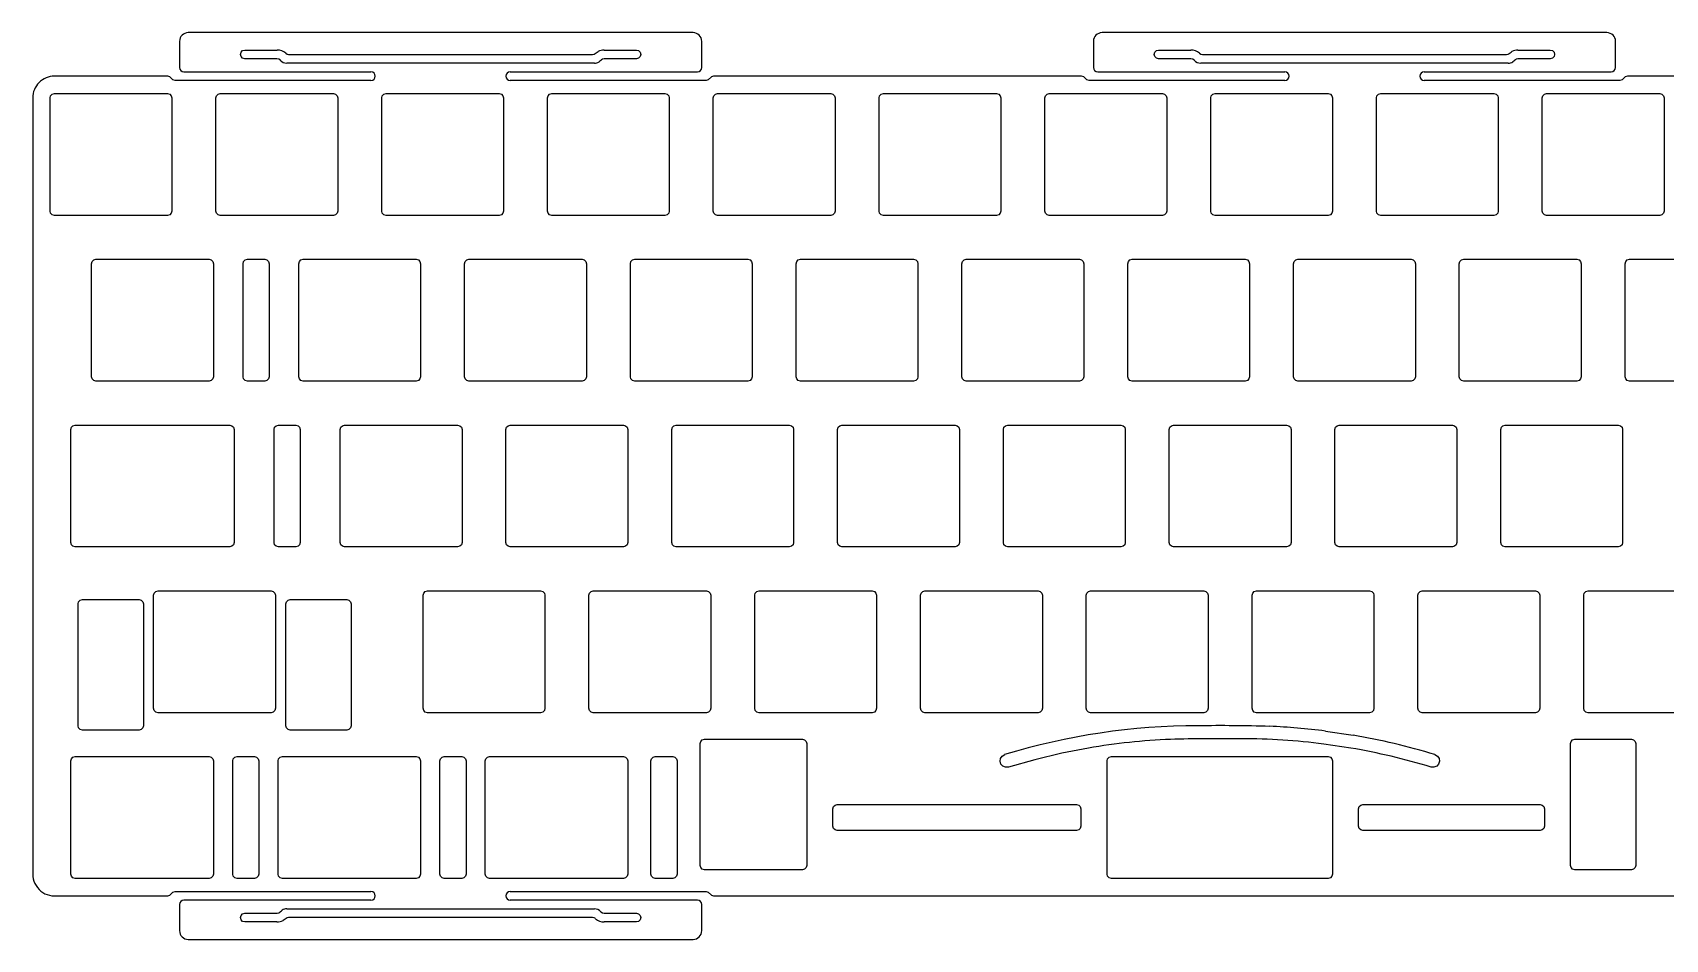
# Model space of a CAD drawing. Header units: millimetres. Extents: x 6 to 310, y 3 to 107.
# Drawn here: x 6.3 to 193.9, y 3.1 to 107.3 of the extents above; entities that cross this region are included whole.
import ezdxf

# ---------------------------------------------------------------- set-up
doc = ezdxf.new("R2010")
doc.units = ezdxf.units.MM
doc.linetypes.add('Continuous2', pattern=[0])
doc.layers.add('_X2_BCF8CCB4_X0_1', color=1, linetype='Continuous')

msp = doc.modelspace()

# ---------------------------------------------------------------- linework, layer by layer
at = {"color": 7, "linetype": 'Continuous2', "lineweight": -3, "true_color": 0xffffff}
msp.add_line((61.2, 102.81), (82.7, 102.81), dxfattribs=at)
msp.add_arc((61.2, 102.31), 0.5, 90, 270, dxfattribs=at)
at = {"layer": '_X2_BCF8CCB4_X0_1', "color": 176, "linetype": 'Continuous2', "lineweight": -3, "true_color": 0x000080}
for p, q in [((82.2, 107.31), (24.2, 107.31)), ((187.2, 107.31), (129.2, 107.31)), ((23.2, 106.31), (23.2, 103.31)), ((30.2, 104.81), (30.27, 105.06)), ((30.27, 105.06), (30.45, 105.24)), ((30.45, 105.24), (30.7, 105.31)), ((30.7, 105.31), (34.41, 105.31)), ((71.99, 105.31), (75.7, 105.31)), ((75.7, 105.31), (75.95, 105.24)), ((75.95, 105.24), (76.13, 105.06)), ((76.13, 105.06), (76.2, 104.81)), ((83.2, 103.31), (83.2, 106.31)), ((128.2, 106.31), (128.2, 103.31)), ((135.2, 104.81), (135.27, 105.06)), ((135.27, 105.06), (135.45, 105.24)), ((135.45, 105.24), (135.7, 105.31)), ((135.7, 105.31), (139.41, 105.31)), ((176.99, 105.31), (180.7, 105.31)), ((180.7, 105.31), (180.95, 105.24)), ((180.95, 105.24), (181.13, 105.06)), ((181.13, 105.06), (181.2, 104.81)), ((188.2, 103.31), (188.2, 106.31)), ((30.27, 104.56), (30.2, 104.81)), ((30.45, 104.38), (30.27, 104.56)), ((30.7, 104.31), (30.45, 104.38)), ((34.38, 104.31), (30.7, 104.31)), ((34.62, 104.27), (34.38, 104.31)), ((34.79, 104.14), (34.62, 104.27)), ((35.41, 104.94), (35.56, 104.84)), ((70.87, 103.81), (35.53, 103.81)), ((35.56, 104.84), (35.74, 104.81)), ((35.74, 104.81), (70.67, 104.81)), ((70.67, 104.81), (70.84, 104.84)), ((71.99, 104.31), (71.79, 104.27)), ((75.7, 104.31), (71.99, 104.31)), ((75.95, 104.38), (75.7, 104.31)), ((76.13, 104.56), (75.95, 104.38)), ((76.2, 104.81), (76.13, 104.56)), ((135.27, 104.56), (135.2, 104.81)), ((135.45, 104.38), (135.27, 104.56)), ((135.7, 104.31), (135.45, 104.38)), ((139.41, 104.31), (135.7, 104.31)), ((139.62, 104.27), (139.41, 104.31)), ((139.79, 104.14), (139.62, 104.27)), ((140.41, 104.94), (140.56, 104.84)), ((175.87, 103.81), (140.53, 103.81)), ((140.56, 104.84), (140.74, 104.81)), ((140.74, 104.81), (175.67, 104.81)), ((175.67, 104.81), (175.84, 104.84)), ((176.99, 104.31), (176.79, 104.27)), ((180.7, 104.31), (176.99, 104.31)), ((180.95, 104.38), (180.7, 104.31)), ((181.13, 104.56), (180.95, 104.38)), ((181.2, 104.81), (181.13, 104.56)), ((21.84, 102.31), (8.83, 102.31)), ((22.09, 102.24), (21.84, 102.31)), ((22.27, 102.06), (22.09, 102.24)), ((22.45, 101.88), (22.27, 102.06)), ((22.7, 101.81), (22.45, 101.88)), ((45.2, 101.81), (22.7, 101.81)), ((23.7, 102.81), (45.2, 102.81)), ((83.7, 101.81), (61.2, 101.81)), ((83.95, 101.88), (83.7, 101.81)), ((84.32, 102.24), (83.95, 101.88)), ((84.57, 102.31), (84.32, 102.24)), ((126.84, 102.31), (84.57, 102.31)), ((127.09, 102.24), (126.84, 102.31)), ((127.45, 101.88), (127.09, 102.24)), ((127.7, 101.81), (127.45, 101.88)), ((150.2, 101.81), (127.7, 101.81)), ((128.7, 102.81), (150.2, 102.81)), ((166.2, 102.81), (187.7, 102.81)), ((188.7, 101.81), (166.2, 101.81)), ((188.95, 101.88), (188.7, 101.81)), ((189.32, 102.24), (188.95, 101.88)), ((189.57, 102.31), (189.32, 102.24)), ((231.84, 102.31), (189.57, 102.31)), ((6.33, 99.81), (6.33, 10.61)), ((8.33, 99.81), (8.39, 100.06)), ((8.33, 86.81), (8.33, 99.81)), ((8.39, 100.06), (8.58, 100.24)), ((8.58, 100.24), (8.83, 100.31)), ((8.83, 100.31), (21.83, 100.31)), ((21.83, 100.31), (22.08, 100.24)), ((22.08, 100.24), (22.26, 100.06)), ((22.26, 100.06), (22.33, 99.81)), ((22.33, 99.81), (22.33, 86.81)), ((27.38, 99.81), (27.44, 100.06)), ((27.38, 86.81), (27.38, 99.81)), ((27.44, 100.06), (27.63, 100.24)), ((27.63, 100.24), (27.88, 100.31)), ((27.88, 100.31), (40.88, 100.31)), ((40.88, 100.31), (41.13, 100.24)), ((41.13, 100.24), (41.31, 100.06)), ((41.31, 100.06), (41.38, 99.81)), ((41.38, 99.81), (41.38, 86.81)), ((46.43, 99.81), (46.49, 100.06)), ((46.43, 86.81), (46.43, 99.81)), ((46.49, 100.06), (46.68, 100.24)), ((46.68, 100.24), (46.93, 100.31)), ((46.93, 100.31), (59.93, 100.31)), ((59.93, 100.31), (60.18, 100.24)), ((60.18, 100.24), (60.36, 100.06)), ((60.36, 100.06), (60.43, 99.81)), ((60.43, 99.81), (60.43, 86.81)), ((65.48, 99.81), (65.54, 100.06)), ((65.48, 86.81), (65.48, 99.81)), ((65.54, 100.06), (65.73, 100.24)), ((65.73, 100.24), (65.98, 100.31)), ((65.98, 100.31), (78.98, 100.31)), ((78.98, 100.31), (79.23, 100.24)), ((79.23, 100.24), (79.41, 100.06)), ((79.41, 100.06), (79.48, 99.81)), ((79.48, 99.81), (79.48, 86.81)), ((84.53, 99.81), (84.59, 100.06)), ((84.53, 86.81), (84.53, 99.81)), ((84.59, 100.06), (84.78, 100.24)), ((84.78, 100.24), (85.03, 100.31)), ((85.03, 100.31), (98.03, 100.31)), ((98.03, 100.31), (98.28, 100.24)), ((98.28, 100.24), (98.46, 100.06)), ((98.46, 100.06), (98.53, 99.81)), ((98.53, 99.81), (98.53, 86.81)), ((103.58, 99.81), (103.64, 100.06)), ((103.58, 86.81), (103.58, 99.81)), ((103.64, 100.06), (103.83, 100.24)), ((103.83, 100.24), (104.08, 100.31)), ((104.08, 100.31), (117.08, 100.31)), ((117.08, 100.31), (117.33, 100.24)), ((117.33, 100.24), (117.51, 100.06)), ((117.51, 100.06), (117.58, 99.81)), ((117.58, 99.81), (117.58, 86.81)), ((122.63, 99.81), (122.69, 100.06)), ((122.63, 86.81), (122.63, 99.81)), ((122.69, 100.06), (122.88, 100.24)), ((122.88, 100.24), (123.13, 100.31)), ((123.13, 100.31), (136.13, 100.31)), ((136.13, 100.31), (136.38, 100.24)), ((136.38, 100.24), (136.56, 100.06)), ((136.56, 100.06), (136.63, 99.81)), ((136.63, 99.81), (136.63, 86.81)), ((141.68, 99.81), (141.74, 100.06)), ((141.68, 86.81), (141.68, 99.81)), ((141.74, 100.06), (141.93, 100.24)), ((141.93, 100.24), (142.18, 100.31)), ((142.18, 100.31), (155.18, 100.31)), ((155.18, 100.31), (155.43, 100.24)), ((155.43, 100.24), (155.61, 100.06)), ((155.61, 100.06), (155.68, 99.81)), ((155.68, 99.81), (155.68, 86.81)), ((160.73, 99.81), (160.79, 100.06)), ((160.73, 86.81), (160.73, 99.81)), ((160.79, 100.06), (160.98, 100.24)), ((160.98, 100.24), (161.23, 100.31)), ((161.23, 100.31), (174.23, 100.31)), ((174.23, 100.31), (174.48, 100.24)), ((174.48, 100.24), (174.66, 100.06)), ((174.66, 100.06), (174.73, 99.81)), ((174.73, 99.81), (174.73, 86.81)), ((179.78, 99.81), (179.84, 100.06)), ((179.78, 86.81), (179.78, 99.81)), ((179.84, 100.06), (180.03, 100.24)), ((180.03, 100.24), (180.28, 100.31)), ((180.28, 100.31), (193.28, 100.31)), ((193.28, 100.31), (193.53, 100.24)), ((193.53, 100.24), (193.71, 100.06)), ((193.71, 100.06), (193.78, 99.81)), ((193.78, 99.81), (193.78, 86.81)), ((8.39, 86.56), (8.33, 86.81)), ((8.58, 86.38), (8.39, 86.56)), ((8.83, 86.31), (8.58, 86.38)), ((21.83, 86.31), (8.83, 86.31)), ((22.08, 86.38), (21.83, 86.31)), ((22.26, 86.56), (22.08, 86.38)), ((22.33, 86.81), (22.26, 86.56)), ((27.44, 86.56), (27.38, 86.81)), ((27.63, 86.38), (27.44, 86.56)), ((27.88, 86.31), (27.63, 86.38)), ((40.88, 86.31), (27.88, 86.31)), ((41.13, 86.38), (40.88, 86.31)), ((41.31, 86.56), (41.13, 86.38)), ((41.38, 86.81), (41.31, 86.56)), ((46.49, 86.56), (46.43, 86.81)), ((46.68, 86.38), (46.49, 86.56)), ((46.93, 86.31), (46.68, 86.38)), ((59.93, 86.31), (46.93, 86.31)), ((60.18, 86.38), (59.93, 86.31)), ((60.36, 86.56), (60.18, 86.38)), ((60.43, 86.81), (60.36, 86.56)), ((65.54, 86.56), (65.48, 86.81)), ((65.73, 86.38), (65.54, 86.56)), ((65.98, 86.31), (65.73, 86.38)), ((78.98, 86.31), (65.98, 86.31)), ((79.23, 86.38), (78.98, 86.31)), ((79.41, 86.56), (79.23, 86.38)), ((79.48, 86.81), (79.41, 86.56)), ((84.59, 86.56), (84.53, 86.81)), ((84.78, 86.38), (84.59, 86.56)), ((85.03, 86.31), (84.78, 86.38)), ((98.03, 86.31), (85.03, 86.31)), ((98.28, 86.38), (98.03, 86.31)), ((98.46, 86.56), (98.28, 86.38)), ((98.53, 86.81), (98.46, 86.56)), ((103.64, 86.56), (103.58, 86.81)), ((103.83, 86.38), (103.64, 86.56)), ((104.08, 86.31), (103.83, 86.38)), ((117.08, 86.31), (104.08, 86.31)), ((117.33, 86.38), (117.08, 86.31)), ((117.51, 86.56), (117.33, 86.38)), ((117.58, 86.81), (117.51, 86.56)), ((122.69, 86.56), (122.63, 86.81)), ((122.88, 86.38), (122.69, 86.56)), ((123.13, 86.31), (122.88, 86.38)), ((136.13, 86.31), (123.13, 86.31)), ((136.38, 86.38), (136.13, 86.31)), ((136.56, 86.56), (136.38, 86.38)), ((136.63, 86.81), (136.56, 86.56)), ((141.74, 86.56), (141.68, 86.81)), ((141.93, 86.38), (141.74, 86.56)), ((142.18, 86.31), (141.93, 86.38)), ((155.18, 86.31), (142.18, 86.31)), ((155.43, 86.38), (155.18, 86.31)), ((155.61, 86.56), (155.43, 86.38)), ((155.68, 86.81), (155.61, 86.56)), ((160.79, 86.56), (160.73, 86.81)), ((160.98, 86.38), (160.79, 86.56)), ((161.23, 86.31), (160.98, 86.38)), ((174.23, 86.31), (161.23, 86.31)), ((174.48, 86.38), (174.23, 86.31)), ((174.66, 86.56), (174.48, 86.38)), ((174.73, 86.81), (174.66, 86.56)), ((179.84, 86.56), (179.78, 86.81)), ((180.03, 86.38), (179.84, 86.56)), ((180.28, 86.31), (180.03, 86.38)), ((193.28, 86.31), (180.28, 86.31)), ((193.53, 86.38), (193.28, 86.31)), ((193.71, 86.56), (193.53, 86.38)), ((193.78, 86.81), (193.71, 86.56)), ((13.09, 80.76), (13.16, 81.01)), ((13.09, 67.76), (13.09, 80.76)), ((13.16, 81.01), (13.34, 81.19)), ((13.34, 81.19), (13.59, 81.26)), ((13.59, 81.26), (26.59, 81.26)), ((26.59, 81.26), (26.84, 81.19)), ((26.84, 81.19), (27.02, 81.01)), ((27.02, 81.01), (27.09, 80.76)), ((27.09, 80.76), (27.09, 67.76)), ((30.5, 80.76), (30.56, 81.01)), ((30.5, 67.76), (30.5, 80.76)), ((30.56, 81.01), (30.75, 81.19)), ((30.75, 81.19), (31, 81.26)), ((31, 81.26), (33, 81.26)), ((33, 81.26), (33.25, 81.19)), ((33.25, 81.19), (33.43, 81.01)), ((33.43, 81.01), (33.5, 80.76)), ((33.5, 80.76), (33.5, 67.76)), ((36.9, 80.76), (36.97, 81.01)), ((36.9, 67.76), (36.9, 80.76)), ((36.97, 81.01), (37.15, 81.19)), ((37.15, 81.19), (37.4, 81.26)), ((37.4, 81.26), (50.4, 81.26)), ((50.4, 81.26), (50.65, 81.19)), ((50.65, 81.19), (50.83, 81.01)), ((50.83, 81.01), (50.9, 80.76)), ((50.9, 80.76), (50.9, 67.76)), ((55.95, 80.76), (56.02, 81.01)), ((55.95, 67.76), (55.95, 80.76)), ((56.02, 81.01), (56.2, 81.19)), ((56.2, 81.19), (56.45, 81.26)), ((56.45, 81.26), (69.45, 81.26)), ((69.45, 81.26), (69.7, 81.19)), ((69.7, 81.19), (69.88, 81.01)), ((69.88, 81.01), (69.95, 80.76)), ((69.95, 80.76), (69.95, 67.76)), ((75, 80.76), (75.07, 81.01)), ((75, 67.76), (75, 80.76)), ((75.07, 81.01), (75.25, 81.19)), ((75.25, 81.19), (75.5, 81.26)), ((75.5, 81.26), (88.5, 81.26)), ((88.5, 81.26), (88.75, 81.19)), ((88.75, 81.19), (88.93, 81.01)), ((88.93, 81.01), (89, 80.76)), ((89, 80.76), (89, 67.76)), ((94.05, 80.76), (94.12, 81.01)), ((94.05, 67.76), (94.05, 80.76)), ((94.12, 81.01), (94.3, 81.19)), ((94.3, 81.19), (94.55, 81.26)), ((94.55, 81.26), (107.55, 81.26)), ((107.55, 81.26), (107.8, 81.19)), ((107.8, 81.19), (107.98, 81.01)), ((107.98, 81.01), (108.05, 80.76)), ((108.05, 80.76), (108.05, 67.76)), ((113.1, 80.76), (113.17, 81.01)), ((113.1, 67.76), (113.1, 80.76)), ((113.17, 81.01), (113.35, 81.19)), ((113.35, 81.19), (113.6, 81.26)), ((113.6, 81.26), (126.6, 81.26)), ((126.6, 81.26), (126.85, 81.19)), ((126.85, 81.19), (127.03, 81.01)), ((127.03, 81.01), (127.1, 80.76)), ((127.1, 80.76), (127.1, 67.76)), ((132.15, 80.76), (132.22, 81.01)), ((132.15, 67.76), (132.15, 80.76)), ((132.22, 81.01), (132.4, 81.19)), ((132.4, 81.19), (132.65, 81.26)), ((132.65, 81.26), (145.65, 81.26)), ((145.65, 81.26), (145.9, 81.19)), ((145.9, 81.19), (146.08, 81.01)), ((146.08, 81.01), (146.15, 80.76)), ((146.15, 80.76), (146.15, 67.76)), ((151.2, 80.76), (151.27, 81.01)), ((151.2, 67.76), (151.2, 80.76)), ((151.27, 81.01), (151.45, 81.19)), ((151.45, 81.19), (151.7, 81.26)), ((151.7, 81.26), (164.7, 81.26)), ((164.7, 81.26), (164.95, 81.19)), ((164.95, 81.19), (165.13, 81.01)), ((165.13, 81.01), (165.2, 80.76)), ((165.2, 80.76), (165.2, 67.76)), ((170.25, 80.76), (170.32, 81.01)), ((170.25, 67.76), (170.25, 80.76)), ((170.32, 81.01), (170.5, 81.19)), ((170.5, 81.19), (170.75, 81.26)), ((170.75, 81.26), (183.75, 81.26)), ((183.75, 81.26), (184, 81.19)), ((184, 81.19), (184.18, 81.01)), ((184.18, 81.01), (184.25, 80.76)), ((184.25, 80.76), (184.25, 67.76)), ((189.3, 80.76), (189.37, 81.01)), ((189.3, 67.76), (189.3, 80.76)), ((189.37, 81.01), (189.55, 81.19)), ((189.55, 81.19), (189.8, 81.26)), ((189.8, 81.26), (202.8, 81.26)), ((13.16, 67.51), (13.09, 67.76)), ((27.09, 67.76), (27.02, 67.51)), ((30.56, 67.51), (30.5, 67.76)), ((33.5, 67.76), (33.43, 67.51)), ((36.97, 67.51), (36.9, 67.76)), ((50.9, 67.76), (50.83, 67.51)), ((56.02, 67.51), (55.95, 67.76)), ((69.95, 67.76), (69.88, 67.51)), ((75.07, 67.51), (75, 67.76)), ((89, 67.76), (88.93, 67.51)), ((94.12, 67.51), (94.05, 67.76)), ((108.05, 67.76), (107.98, 67.51)), ((113.17, 67.51), (113.1, 67.76)), ((127.1, 67.76), (127.03, 67.51)), ((132.22, 67.51), (132.15, 67.76)), ((146.15, 67.76), (146.08, 67.51)), ((151.27, 67.51), (151.2, 67.76)), ((165.2, 67.76), (165.13, 67.51)), ((170.32, 67.51), (170.25, 67.76)), ((184.25, 67.76), (184.18, 67.51)), ((189.37, 67.51), (189.3, 67.76)), ((13.34, 67.33), (13.16, 67.51)), ((13.59, 67.26), (13.34, 67.33)), ((26.59, 67.26), (13.59, 67.26)), ((26.84, 67.33), (26.59, 67.26)), ((27.02, 67.51), (26.84, 67.33)), ((30.75, 67.33), (30.56, 67.51)), ((31, 67.26), (30.75, 67.33)), ((33, 67.26), (31, 67.26)), ((33.25, 67.33), (33, 67.26)), ((33.43, 67.51), (33.25, 67.33)), ((37.15, 67.33), (36.97, 67.51)), ((37.4, 67.26), (37.15, 67.33)), ((50.4, 67.26), (37.4, 67.26)), ((50.65, 67.33), (50.4, 67.26)), ((50.83, 67.51), (50.65, 67.33)), ((56.2, 67.33), (56.02, 67.51)), ((56.45, 67.26), (56.2, 67.33)), ((69.45, 67.26), (56.45, 67.26)), ((69.7, 67.33), (69.45, 67.26)), ((69.88, 67.51), (69.7, 67.33)), ((75.25, 67.33), (75.07, 67.51)), ((75.5, 67.26), (75.25, 67.33)), ((88.5, 67.26), (75.5, 67.26)), ((88.75, 67.33), (88.5, 67.26)), ((88.93, 67.51), (88.75, 67.33)), ((94.3, 67.33), (94.12, 67.51)), ((94.55, 67.26), (94.3, 67.33)), ((107.55, 67.26), (94.55, 67.26)), ((107.8, 67.33), (107.55, 67.26)), ((107.98, 67.51), (107.8, 67.33)), ((113.35, 67.33), (113.17, 67.51)), ((113.6, 67.26), (113.35, 67.33)), ((126.6, 67.26), (113.6, 67.26)), ((126.85, 67.33), (126.6, 67.26)), ((127.03, 67.51), (126.85, 67.33)), ((132.4, 67.33), (132.22, 67.51)), ((132.65, 67.26), (132.4, 67.33)), ((145.65, 67.26), (132.65, 67.26)), ((145.9, 67.33), (145.65, 67.26)), ((146.08, 67.51), (145.9, 67.33)), ((151.45, 67.33), (151.27, 67.51)), ((151.7, 67.26), (151.45, 67.33)), ((164.7, 67.26), (151.7, 67.26)), ((164.95, 67.33), (164.7, 67.26)), ((165.13, 67.51), (164.95, 67.33)), ((170.5, 67.33), (170.32, 67.51)), ((170.75, 67.26), (170.5, 67.33)), ((183.75, 67.26), (170.75, 67.26)), ((184, 67.33), (183.75, 67.26)), ((184.18, 67.51), (184, 67.33)), ((189.55, 67.33), (189.37, 67.51)), ((189.8, 67.26), (189.55, 67.33)), ((202.8, 67.26), (189.8, 67.26)), ((10.71, 61.71), (10.78, 61.96)), ((10.78, 61.96), (10.96, 62.14)), ((10.96, 62.14), (11.21, 62.21)), ((11.21, 62.21), (28.97, 62.21)), ((28.97, 62.21), (29.22, 62.14)), ((29.22, 62.14), (29.4, 61.96)), ((29.4, 61.96), (29.47, 61.71)), ((34.07, 61.71), (34.13, 61.96)), ((34.13, 61.96), (34.32, 62.14)), ((34.32, 62.14), (34.57, 62.21)), ((34.57, 62.21), (36.57, 62.21)), ((36.57, 62.21), (36.82, 62.14)), ((36.82, 62.14), (37, 61.96)), ((37, 61.96), (37.07, 61.71)), ((41.66, 61.71), (41.73, 61.96)), ((41.73, 61.96), (41.91, 62.14)), ((41.91, 62.14), (42.16, 62.21)), ((42.16, 62.21), (55.16, 62.21)), ((55.16, 62.21), (55.41, 62.14)), ((55.41, 62.14), (55.6, 61.96)), ((55.6, 61.96), (55.66, 61.71)), ((60.71, 61.71), (60.78, 61.96)), ((60.78, 61.96), (60.96, 62.14)), ((60.96, 62.14), (61.21, 62.21)), ((61.21, 62.21), (74.21, 62.21)), ((74.21, 62.21), (74.46, 62.14)), ((74.46, 62.14), (74.65, 61.96)), ((74.65, 61.96), (74.71, 61.71)), ((79.76, 61.71), (79.83, 61.96)), ((79.83, 61.96), (80.01, 62.14)), ((80.01, 62.14), (80.26, 62.21)), ((80.26, 62.21), (93.26, 62.21)), ((93.26, 62.21), (93.51, 62.14)), ((93.51, 62.14), (93.7, 61.96)), ((93.7, 61.96), (93.76, 61.71)), ((98.81, 61.71), (98.88, 61.96)), ((98.88, 61.96), (99.06, 62.14)), ((99.06, 62.14), (99.31, 62.21)), ((99.31, 62.21), (112.31, 62.21)), ((112.31, 62.21), (112.56, 62.14)), ((112.56, 62.14), (112.75, 61.96)), ((112.75, 61.96), (112.81, 61.71)), ((117.86, 61.71), (117.93, 61.96)), ((117.93, 61.96), (118.11, 62.14)), ((118.11, 62.14), (118.36, 62.21)), ((118.36, 62.21), (131.36, 62.21)), ((131.36, 62.21), (131.61, 62.14)), ((131.61, 62.14), (131.8, 61.96)), ((131.8, 61.96), (131.86, 61.71)), ((136.91, 61.71), (136.98, 61.96)), ((136.98, 61.96), (137.16, 62.14)), ((137.16, 62.14), (137.41, 62.21)), ((137.41, 62.21), (150.41, 62.21)), ((150.41, 62.21), (150.66, 62.14)), ((150.66, 62.14), (150.85, 61.96)), ((150.85, 61.96), (150.91, 61.71)), ((155.96, 61.71), (156.03, 61.96)), ((156.03, 61.96), (156.21, 62.14)), ((156.21, 62.14), (156.46, 62.21)), ((156.46, 62.21), (169.46, 62.21)), ((169.46, 62.21), (169.71, 62.14)), ((169.71, 62.14), (169.9, 61.96)), ((169.9, 61.96), (169.96, 61.71)), ((175.01, 61.71), (175.08, 61.96)), ((175.08, 61.96), (175.26, 62.14)), ((175.26, 62.14), (175.51, 62.21)), ((175.51, 62.21), (188.51, 62.21)), ((188.51, 62.21), (188.76, 62.14)), ((188.76, 62.14), (188.95, 61.96)), ((188.95, 61.96), (189.01, 61.71)), ((10.71, 48.71), (10.71, 61.71)), ((29.47, 61.71), (29.47, 48.71)), ((34.07, 48.71), (34.07, 61.71)), ((37.07, 61.71), (37.07, 48.71)), ((41.66, 48.71), (41.66, 61.71)), ((55.66, 61.71), (55.66, 48.71)), ((60.71, 48.71), (60.71, 61.71)), ((74.71, 61.71), (74.71, 48.71)), ((79.76, 48.71), (79.76, 61.71)), ((93.76, 61.71), (93.76, 48.71)), ((98.81, 48.71), (98.81, 61.71)), ((112.81, 61.71), (112.81, 48.71)), ((117.86, 48.71), (117.86, 61.71)), ((131.86, 61.71), (131.86, 48.71)), ((136.91, 48.71), (136.91, 61.71)), ((150.91, 61.71), (150.91, 48.71)), ((155.96, 48.71), (155.96, 61.71)), ((169.96, 61.71), (169.96, 48.71)), ((175.01, 48.71), (175.01, 61.71)), ((189.01, 61.71), (189.01, 48.71)), ((10.78, 48.46), (10.71, 48.71)), ((10.96, 48.28), (10.78, 48.46)), ((11.21, 48.21), (10.96, 48.28)), ((28.97, 48.21), (11.21, 48.21)), ((29.22, 48.28), (28.97, 48.21)), ((29.4, 48.46), (29.22, 48.28)), ((29.47, 48.71), (29.4, 48.46)), ((34.13, 48.46), (34.07, 48.71)), ((34.32, 48.28), (34.13, 48.46)), ((34.57, 48.21), (34.32, 48.28)), ((36.57, 48.21), (34.57, 48.21)), ((36.82, 48.28), (36.57, 48.21)), ((37, 48.46), (36.82, 48.28)), ((37.07, 48.71), (37, 48.46)), ((41.73, 48.46), (41.66, 48.71)), ((41.91, 48.28), (41.73, 48.46)), ((42.16, 48.21), (41.91, 48.28)), ((55.16, 48.21), (42.16, 48.21)), ((55.41, 48.28), (55.16, 48.21)), ((55.6, 48.46), (55.41, 48.28)), ((55.66, 48.71), (55.6, 48.46)), ((60.78, 48.46), (60.71, 48.71)), ((60.96, 48.28), (60.78, 48.46)), ((61.21, 48.21), (60.96, 48.28)), ((74.21, 48.21), (61.21, 48.21)), ((74.46, 48.28), (74.21, 48.21)), ((74.65, 48.46), (74.46, 48.28)), ((74.71, 48.71), (74.65, 48.46)), ((79.83, 48.46), (79.76, 48.71)), ((80.01, 48.28), (79.83, 48.46)), ((80.26, 48.21), (80.01, 48.28)), ((93.26, 48.21), (80.26, 48.21)), ((93.51, 48.28), (93.26, 48.21)), ((93.7, 48.46), (93.51, 48.28)), ((93.76, 48.71), (93.7, 48.46)), ((98.88, 48.46), (98.81, 48.71)), ((99.06, 48.28), (98.88, 48.46)), ((99.31, 48.21), (99.06, 48.28)), ((112.31, 48.21), (99.31, 48.21)), ((112.56, 48.28), (112.31, 48.21)), ((112.75, 48.46), (112.56, 48.28)), ((112.81, 48.71), (112.75, 48.46)), ((117.93, 48.46), (117.86, 48.71)), ((118.11, 48.28), (117.93, 48.46)), ((118.36, 48.21), (118.11, 48.28)), ((131.36, 48.21), (118.36, 48.21)), ((131.61, 48.28), (131.36, 48.21)), ((131.8, 48.46), (131.61, 48.28)), ((131.86, 48.71), (131.8, 48.46)), ((136.98, 48.46), (136.91, 48.71)), ((137.16, 48.28), (136.98, 48.46)), ((137.41, 48.21), (137.16, 48.28)), ((150.41, 48.21), (137.41, 48.21)), ((150.66, 48.28), (150.41, 48.21)), ((150.85, 48.46), (150.66, 48.28)), ((150.91, 48.71), (150.85, 48.46)), ((156.03, 48.46), (155.96, 48.71)), ((156.21, 48.28), (156.03, 48.46)), ((156.46, 48.21), (156.21, 48.28)), ((169.46, 48.21), (156.46, 48.21)), ((169.71, 48.28), (169.46, 48.21)), ((169.9, 48.46), (169.71, 48.28)), ((169.96, 48.71), (169.9, 48.46)), ((175.08, 48.46), (175.01, 48.71)), ((175.26, 48.28), (175.08, 48.46)), ((175.51, 48.21), (175.26, 48.28)), ((188.51, 48.21), (175.51, 48.21)), ((188.76, 48.28), (188.51, 48.21)), ((188.95, 48.46), (188.76, 48.28)), ((189.01, 48.71), (188.95, 48.46)), ((20.48, 43.09), (20.73, 43.16)), ((20.73, 43.16), (33.73, 43.16)), ((33.73, 43.16), (33.98, 43.09)), ((51.44, 43.09), (51.69, 43.16)), ((51.69, 43.16), (64.69, 43.16)), ((64.69, 43.16), (64.94, 43.09)), ((70.49, 43.09), (70.74, 43.16)), ((70.74, 43.16), (83.74, 43.16)), ((83.74, 43.16), (83.99, 43.09)), ((89.54, 43.09), (89.79, 43.16)), ((89.79, 43.16), (102.79, 43.16)), ((102.79, 43.16), (103.04, 43.09)), ((108.59, 43.09), (108.84, 43.16)), ((108.84, 43.16), (121.84, 43.16)), ((121.84, 43.16), (122.09, 43.09)), ((127.64, 43.09), (127.89, 43.16)), ((127.89, 43.16), (140.89, 43.16)), ((140.89, 43.16), (141.14, 43.09)), ((146.69, 43.09), (146.94, 43.16)), ((146.94, 43.16), (159.94, 43.16)), ((159.94, 43.16), (160.19, 43.09)), ((165.74, 43.09), (165.99, 43.16)), ((165.99, 43.16), (178.99, 43.16)), ((178.99, 43.16), (179.24, 43.09)), ((184.79, 43.09), (185.04, 43.16)), ((185.04, 43.16), (198.04, 43.16)), ((11.55, 41.66), (11.61, 41.91)), ((11.55, 27.66), (11.55, 41.66)), ((11.61, 41.91), (11.8, 42.09)), ((11.8, 42.09), (12.05, 42.16)), ((12.05, 42.16), (18.55, 42.16)), ((18.55, 42.16), (18.8, 42.09)), ((18.8, 42.09), (18.98, 41.91)), ((18.98, 41.91), (19.05, 41.66)), ((19.05, 41.66), (19.05, 27.66)), ((20.23, 42.66), (20.3, 42.91)), ((20.23, 29.66), (20.23, 42.66)), ((20.3, 42.91), (20.48, 43.09)), ((33.98, 43.09), (34.17, 42.91)), ((34.17, 42.91), (34.23, 42.66)), ((34.23, 42.66), (34.23, 29.66)), ((35.42, 41.66), (35.49, 41.91)), ((35.42, 27.66), (35.42, 41.66)), ((35.49, 41.91), (35.67, 42.09)), ((35.67, 42.09), (35.92, 42.16)), ((35.92, 42.16), (42.42, 42.16)), ((42.42, 42.16), (42.67, 42.09)), ((42.67, 42.09), (42.85, 41.91)), ((42.85, 41.91), (42.92, 41.66)), ((42.92, 41.66), (42.92, 27.66)), ((51.19, 42.66), (51.26, 42.91)), ((51.19, 29.66), (51.19, 42.66)), ((51.26, 42.91), (51.44, 43.09)), ((64.94, 43.09), (65.12, 42.91)), ((65.12, 42.91), (65.19, 42.66)), ((65.19, 42.66), (65.19, 29.66)), ((70.24, 42.66), (70.31, 42.91)), ((70.24, 29.66), (70.24, 42.66)), ((70.31, 42.91), (70.49, 43.09)), ((83.99, 43.09), (84.17, 42.91)), ((84.17, 42.91), (84.24, 42.66)), ((84.24, 42.66), (84.24, 29.66)), ((89.29, 42.66), (89.36, 42.91)), ((89.29, 29.66), (89.29, 42.66)), ((89.36, 42.91), (89.54, 43.09)), ((103.04, 43.09), (103.22, 42.91)), ((103.22, 42.91), (103.29, 42.66)), ((103.29, 42.66), (103.29, 29.66)), ((108.34, 42.66), (108.41, 42.91)), ((108.34, 29.66), (108.34, 42.66)), ((108.41, 42.91), (108.59, 43.09)), ((122.09, 43.09), (122.27, 42.91)), ((122.27, 42.91), (122.34, 42.66)), ((122.34, 42.66), (122.34, 29.66)), ((127.39, 42.66), (127.46, 42.91)), ((127.39, 29.66), (127.39, 42.66)), ((127.46, 42.91), (127.64, 43.09)), ((141.14, 43.09), (141.32, 42.91)), ((141.32, 42.91), (141.39, 42.66)), ((141.39, 42.66), (141.39, 29.66)), ((146.44, 42.66), (146.51, 42.91)), ((146.44, 29.66), (146.44, 42.66)), ((146.51, 42.91), (146.69, 43.09)), ((160.19, 43.09), (160.37, 42.91)), ((160.37, 42.91), (160.44, 42.66)), ((160.44, 42.66), (160.44, 29.66)), ((165.49, 42.66), (165.56, 42.91)), ((165.49, 29.66), (165.49, 42.66)), ((165.56, 42.91), (165.74, 43.09)), ((179.24, 43.09), (179.42, 42.91)), ((179.42, 42.91), (179.49, 42.66)), ((179.49, 42.66), (179.49, 29.66)), ((184.54, 42.66), (184.61, 42.91)), ((184.54, 29.66), (184.54, 42.66)), ((184.61, 42.91), (184.79, 43.09)), ((20.3, 29.41), (20.23, 29.66)), ((20.48, 29.23), (20.3, 29.41)), ((20.73, 29.16), (20.48, 29.23)), ((33.73, 29.16), (20.73, 29.16)), ((33.98, 29.23), (33.73, 29.16)), ((34.17, 29.41), (33.98, 29.23)), ((34.23, 29.66), (34.17, 29.41)), ((51.26, 29.41), (51.19, 29.66)), ((51.44, 29.23), (51.26, 29.41)), ((51.69, 29.16), (51.44, 29.23)), ((64.69, 29.16), (51.69, 29.16)), ((64.94, 29.23), (64.69, 29.16)), ((65.12, 29.41), (64.94, 29.23)), ((65.19, 29.66), (65.12, 29.41)), ((70.31, 29.41), (70.24, 29.66)), ((70.49, 29.23), (70.31, 29.41)), ((70.74, 29.16), (70.49, 29.23)), ((83.74, 29.16), (70.74, 29.16)), ((83.99, 29.23), (83.74, 29.16)), ((84.17, 29.41), (83.99, 29.23)), ((84.24, 29.66), (84.17, 29.41)), ((89.36, 29.41), (89.29, 29.66)), ((89.54, 29.23), (89.36, 29.41)), ((89.79, 29.16), (89.54, 29.23)), ((102.79, 29.16), (89.79, 29.16)), ((103.04, 29.23), (102.79, 29.16)), ((103.22, 29.41), (103.04, 29.23)), ((103.29, 29.66), (103.22, 29.41)), ((108.41, 29.41), (108.34, 29.66)), ((108.59, 29.23), (108.41, 29.41)), ((108.84, 29.16), (108.59, 29.23)), ((121.84, 29.16), (108.84, 29.16)), ((122.09, 29.23), (121.84, 29.16)), ((122.27, 29.41), (122.09, 29.23)), ((122.34, 29.66), (122.27, 29.41)), ((127.46, 29.41), (127.39, 29.66)), ((127.64, 29.23), (127.46, 29.41)), ((127.89, 29.16), (127.64, 29.23)), ((140.89, 29.16), (127.89, 29.16)), ((141.14, 29.23), (140.89, 29.16)), ((141.32, 29.41), (141.14, 29.23)), ((141.39, 29.66), (141.32, 29.41)), ((146.51, 29.41), (146.44, 29.66)), ((146.69, 29.23), (146.51, 29.41)), ((146.94, 29.16), (146.69, 29.23)), ((159.94, 29.16), (146.94, 29.16)), ((160.19, 29.23), (159.94, 29.16)), ((160.37, 29.41), (160.19, 29.23)), ((160.44, 29.66), (160.37, 29.41)), ((165.56, 29.41), (165.49, 29.66)), ((165.74, 29.23), (165.56, 29.41)), ((165.99, 29.16), (165.74, 29.23)), ((178.99, 29.16), (165.99, 29.16)), ((179.24, 29.23), (178.99, 29.16)), ((179.42, 29.41), (179.24, 29.23)), ((179.49, 29.66), (179.42, 29.41)), ((184.61, 29.41), (184.54, 29.66)), ((184.79, 29.23), (184.61, 29.41)), ((185.04, 29.16), (184.79, 29.23)), ((198.04, 29.16), (185.04, 29.16)), ((11.61, 27.41), (11.55, 27.66)), ((11.8, 27.23), (11.61, 27.41)), ((12.05, 27.16), (11.8, 27.23)), ((18.55, 27.16), (12.05, 27.16)), ((18.8, 27.23), (18.55, 27.16)), ((18.98, 27.41), (18.8, 27.23)), ((19.05, 27.66), (18.98, 27.41)), ((35.49, 27.41), (35.42, 27.66)), ((35.67, 27.23), (35.49, 27.41)), ((35.92, 27.16), (35.67, 27.23)), ((42.42, 27.16), (35.92, 27.16)), ((42.67, 27.23), (42.42, 27.16)), ((42.85, 27.41), (42.67, 27.23)), ((42.92, 27.66), (42.85, 27.41)), ((154.86, 27.05), (158.05, 26.57)), ((83.02, 25.61), (83.09, 25.86)), ((83.02, 11.61), (83.02, 25.61)), ((83.09, 25.86), (83.27, 26.04)), ((83.27, 26.04), (83.52, 26.11)), ((83.52, 26.11), (94.78, 26.11)), ((94.78, 26.11), (95.03, 26.04)), ((95.03, 26.04), (95.21, 25.86)), ((95.21, 25.86), (95.28, 25.61)), ((95.28, 25.61), (95.28, 11.61)), ((124.56, 24.49), (121.48, 23.76)), ((127.66, 25.09), (124.56, 24.49)), ((157.79, 25.09), (154.67, 25.56)), ((183.02, 25.61), (183.09, 25.86)), ((183.02, 11.61), (183.02, 25.61)), ((183.09, 25.86), (183.27, 26.04)), ((183.27, 26.04), (183.52, 26.11)), ((183.52, 26.11), (190.02, 26.11)), ((190.02, 26.11), (190.27, 26.04)), ((190.27, 26.04), (190.45, 25.86)), ((190.45, 25.86), (190.52, 25.61)), ((190.52, 25.61), (190.52, 11.61)), ((10.71, 23.61), (10.78, 23.86)), ((10.71, 10.61), (10.71, 23.61)), ((10.78, 23.86), (10.96, 24.04)), ((10.96, 24.04), (11.21, 24.11)), ((11.21, 24.11), (26.59, 24.11)), ((26.59, 24.11), (26.84, 24.04)), ((26.84, 24.04), (27.02, 23.86)), ((27.02, 23.86), (27.09, 23.61)), ((27.09, 23.61), (27.09, 10.61)), ((29.31, 23.61), (29.37, 23.86)), ((29.31, 10.61), (29.31, 23.61)), ((29.37, 23.86), (29.56, 24.04)), ((29.56, 24.04), (29.84, 24.11)), ((29.84, 24.11), (31.81, 24.11)), ((31.81, 24.11), (32.06, 24.04)), ((32.06, 24.04), (32.24, 23.86)), ((32.24, 23.86), (32.31, 23.61)), ((32.31, 23.61), (32.31, 10.61)), ((34.52, 23.61), (34.59, 23.86)), ((34.52, 10.61), (34.52, 23.61)), ((34.59, 23.86), (34.77, 24.04)), ((34.77, 24.04), (35.02, 24.11)), ((35.02, 24.11), (50.4, 24.11)), ((50.4, 24.11), (50.65, 24.04)), ((50.65, 24.04), (50.83, 23.86)), ((50.83, 23.86), (50.9, 23.61)), ((50.9, 23.61), (50.9, 10.61)), ((53.12, 23.61), (53.18, 23.86)), ((53.12, 10.61), (53.12, 23.61)), ((53.18, 23.86), (53.37, 24.04)), ((53.37, 24.04), (53.62, 24.11)), ((53.62, 24.11), (55.62, 24.11)), ((55.62, 24.11), (55.87, 24.04)), ((55.87, 24.04), (56.05, 23.86)), ((56.05, 23.86), (56.12, 23.61)), ((56.12, 23.61), (56.12, 10.61)), ((58.33, 23.61), (58.4, 23.86)), ((58.33, 10.61), (58.33, 23.61)), ((58.4, 23.86), (58.58, 24.04)), ((58.58, 24.04), (58.83, 24.11)), ((58.83, 24.11), (74.21, 24.11)), ((74.21, 24.11), (74.46, 24.04)), ((74.46, 24.04), (74.65, 23.86)), ((74.65, 23.86), (74.71, 23.61)), ((74.71, 23.61), (74.71, 10.61)), ((77.37, 23.61), (77.43, 23.86)), ((77.37, 10.61), (77.37, 23.61)), ((77.43, 23.86), (77.62, 24.04)), ((77.62, 24.04), (77.87, 24.11)), ((77.87, 24.11), (79.87, 24.11)), ((79.87, 24.11), (80.12, 24.04)), ((80.12, 24.04), (80.3, 23.86)), ((80.3, 23.86), (80.37, 23.61)), ((80.37, 23.61), (80.37, 10.61)), ((117.48, 23.57), (117.53, 23.9)), ((117.58, 23.25), (117.48, 23.57)), ((117.53, 23.9), (117.72, 24.17)), ((117.8, 23), (117.58, 23.25)), ((117.72, 24.17), (118.01, 24.34)), ((118.11, 22.88), (117.8, 23)), ((118.45, 22.9), (118.11, 22.88)), ((121.48, 23.76), (118.45, 22.9)), ((129.77, 23.61), (129.84, 23.86)), ((129.77, 10.61), (129.77, 23.61)), ((129.84, 23.86), (130.02, 24.04)), ((130.02, 24.04), (130.27, 24.11)), ((130.27, 24.11), (155.18, 24.11)), ((155.18, 24.11), (155.43, 24.04)), ((155.43, 24.04), (155.61, 23.86)), ((155.61, 23.86), (155.68, 23.61)), ((155.68, 23.61), (155.68, 10.61)), ((167.33, 22.88), (167, 22.9)), ((167.65, 23), (167.33, 22.88)), ((167.44, 24.34), (167.73, 24.17)), ((167.87, 23.25), (167.65, 23)), ((167.73, 24.17), (167.92, 23.9)), ((167.97, 23.57), (167.87, 23.25)), ((167.92, 23.9), (167.97, 23.57)), ((98.28, 18.11), (98.34, 18.36)), ((98.28, 16.11), (98.28, 18.11)), ((98.34, 18.36), (98.53, 18.54)), ((98.53, 18.54), (98.78, 18.61)), ((98.78, 18.61), (126.27, 18.61)), ((126.27, 18.61), (126.52, 18.54)), ((126.52, 18.54), (126.7, 18.36)), ((126.7, 18.36), (126.77, 18.11)), ((126.77, 18.11), (126.77, 16.11)), ((158.68, 18.11), (158.74, 18.36)), ((158.68, 16.11), (158.68, 18.11)), ((158.74, 18.36), (158.93, 18.54)), ((158.93, 18.54), (159.18, 18.61)), ((159.18, 18.61), (179.52, 18.61)), ((179.52, 18.61), (179.77, 18.54)), ((179.77, 18.54), (179.95, 18.36)), ((179.95, 18.36), (180.02, 18.11)), ((180.02, 18.11), (180.02, 16.11)), ((98.34, 15.86), (98.28, 16.11)), ((98.53, 15.68), (98.34, 15.86)), ((98.78, 15.61), (98.53, 15.68)), ((126.27, 15.61), (98.78, 15.61)), ((126.52, 15.68), (126.27, 15.61)), ((126.7, 15.86), (126.52, 15.68)), ((126.77, 16.11), (126.7, 15.86)), ((158.74, 15.86), (158.68, 16.11)), ((158.93, 15.68), (158.74, 15.86)), ((159.18, 15.61), (158.93, 15.68)), ((179.52, 15.61), (159.18, 15.61)), ((179.77, 15.68), (179.52, 15.61)), ((179.95, 15.86), (179.77, 15.68)), ((180.02, 16.11), (179.95, 15.86)), ((83.09, 11.36), (83.02, 11.61)), ((83.27, 11.18), (83.09, 11.36)), ((95.21, 11.36), (95.03, 11.18)), ((95.28, 11.61), (95.21, 11.36)), ((183.09, 11.36), (183.02, 11.61)), ((183.27, 11.18), (183.09, 11.36)), ((190.45, 11.36), (190.27, 11.18)), ((190.52, 11.61), (190.45, 11.36)), ((10.78, 10.36), (10.71, 10.61)), ((10.96, 10.18), (10.78, 10.36)), ((11.21, 10.11), (10.96, 10.18)), ((26.59, 10.11), (11.21, 10.11)), ((26.84, 10.18), (26.59, 10.11)), ((27.02, 10.36), (26.84, 10.18)), ((27.09, 10.61), (27.02, 10.36)), ((29.37, 10.36), (29.31, 10.61)), ((29.56, 10.18), (29.37, 10.36)), ((29.81, 10.11), (29.56, 10.18)), ((31.81, 10.11), (29.81, 10.11)), ((32.06, 10.18), (31.81, 10.11)), ((32.24, 10.36), (32.06, 10.18)), ((32.31, 10.61), (32.24, 10.36)), ((34.59, 10.36), (34.52, 10.61)), ((34.77, 10.18), (34.59, 10.36)), ((35.02, 10.11), (34.77, 10.18)), ((50.4, 10.11), (35.02, 10.11)), ((50.65, 10.18), (50.4, 10.11)), ((50.83, 10.36), (50.65, 10.18)), ((50.9, 10.61), (50.83, 10.36)), ((53.18, 10.36), (53.12, 10.61)), ((53.37, 10.18), (53.18, 10.36)), ((53.62, 10.11), (53.37, 10.18)), ((55.62, 10.11), (53.62, 10.11)), ((55.87, 10.18), (55.62, 10.11)), ((56.05, 10.36), (55.87, 10.18)), ((56.12, 10.61), (56.05, 10.36)), ((58.4, 10.36), (58.33, 10.61)), ((58.58, 10.18), (58.4, 10.36)), ((58.83, 10.11), (58.58, 10.18)), ((74.21, 10.11), (58.83, 10.11)), ((74.46, 10.18), (74.21, 10.11)), ((74.65, 10.36), (74.46, 10.18)), ((74.71, 10.61), (74.65, 10.36)), ((77.43, 10.36), (77.37, 10.61)), ((77.62, 10.18), (77.43, 10.36)), ((77.87, 10.11), (77.62, 10.18)), ((79.87, 10.11), (77.87, 10.11)), ((80.12, 10.18), (79.87, 10.11)), ((80.3, 10.36), (80.12, 10.18)), ((80.37, 10.61), (80.3, 10.36)), ((83.52, 11.11), (83.27, 11.18)), ((94.78, 11.11), (83.52, 11.11)), ((95.03, 11.18), (94.78, 11.11)), ((129.84, 10.36), (129.77, 10.61)), ((130.02, 10.18), (129.84, 10.36)), ((130.27, 10.11), (130.02, 10.18)), ((155.18, 10.11), (130.27, 10.11)), ((155.43, 10.18), (155.18, 10.11)), ((155.61, 10.36), (155.43, 10.18)), ((155.68, 10.61), (155.61, 10.36)), ((183.52, 11.11), (183.27, 11.18)), ((190.02, 11.11), (183.52, 11.11)), ((190.27, 11.18), (190.02, 11.11)), ((7.27, 8.66), (7.74, 8.36)), ((8.83, 8.11), (21.84, 8.11)), ((21.84, 8.11), (22.09, 8.18)), ((22.09, 8.18), (22.45, 8.54)), ((22.45, 8.54), (22.7, 8.61)), ((22.7, 8.61), (45.2, 8.61)), ((45.2, 7.61), (23.7, 7.61)), ((61.2, 8.61), (83.7, 8.61)), ((82.7, 7.61), (61.2, 7.61)), ((83.7, 8.61), (83.95, 8.54)), ((83.95, 8.54), (84.32, 8.18)), ((84.32, 8.18), (84.57, 8.11)), ((84.57, 8.11), (126.84, 8.11)), ((126.84, 8.11), (189.57, 8.11)), ((189.57, 8.11), (231.84, 8.11)), ((23.2, 7.11), (23.2, 4.11)), ((30.2, 5.61), (30.27, 5.86)), ((30.27, 5.86), (30.45, 6.04)), ((30.45, 6.04), (30.7, 6.11)), ((30.7, 6.11), (34.41, 6.11)), ((34.41, 6.11), (34.62, 6.15)), ((35.53, 6.61), (70.87, 6.61)), ((71.62, 6.28), (71.79, 6.15)), ((71.79, 6.15), (71.99, 6.11)), ((71.99, 6.11), (75.7, 6.11)), ((75.7, 6.11), (75.95, 6.04)), ((75.95, 6.04), (76.13, 5.86)), ((76.13, 5.86), (76.2, 5.61)), ((83.2, 4.11), (83.2, 7.11)), ((30.27, 5.36), (30.2, 5.61)), ((30.45, 5.18), (30.27, 5.36)), ((30.7, 5.11), (30.45, 5.18)), ((34.38, 5.11), (30.7, 5.11)), ((35.74, 5.61), (35.56, 5.58)), ((70.67, 5.61), (35.74, 5.61)), ((70.84, 5.58), (70.67, 5.61)), ((71, 5.49), (70.84, 5.58)), ((75.7, 5.11), (71.99, 5.11)), ((75.95, 5.18), (75.7, 5.11)), ((76.13, 5.36), (75.95, 5.18)), ((76.2, 5.61), (76.13, 5.36)), ((24.2, 3.11), (82.2, 3.11))]:
    msp.add_line(p, q, dxfattribs=at)
for centre, radius, start, end in [((24.2, 106.31), 1, 90, 180), ((82.2, 106.31), 1, 0, 90), ((129.2, 106.31), 1, 90, 180), ((187.2, 106.31), 1, 0, 90), ((34.41, 103.81), 1.5, 48.5904, 90), ((68.61, 108.73), 4.49, 299.9093, 306.8111), ((71.99, 103.81), 1.5, 90, 117.6064), ((139.41, 103.81), 1.5, 48.5904, 90), ((173.61, 108.73), 4.49, 299.9093, 306.8111), ((176.99, 103.81), 1.5, 90, 117.6064), ((23.7, 103.31), 0.5, 180, 270), ((35.53, 104.81), 1, 221.8105, 269.9999), ((70.87, 104.81), 1, 270.0002, 302.1261), ((73.76, 101.39), 3.48, 124.4252, 132.4572), ((82.7, 103.31), 0.5, 270, 0), ((128.7, 103.31), 0.5, 180, 270), ((140.53, 104.81), 1, 221.8105, 269.9999), ((175.87, 104.81), 1, 270.0002, 302.1261), ((178.76, 101.39), 3.48, 124.4252, 132.4572), ((187.7, 103.31), 0.5, 270, 0), ((8.83, 99.81), 2.5, 89.9999, 180.0001), ((45.2, 102.31), 0.5, 270, 90), ((150.2, 102.31), 0.5, 270, 90), ((166.2, 102.31), 0.5, 90, 270), ((140.22, -48.3), 75.96, 90, 107.007), ((142.72, -166.59), 194.26, 88.3118, 90.7364), ((145.22, -48.3), 75.96, 82.7113, 87.5704), ((145.22, -48.3), 75.96, 72.993, 80.2817), ((140.22, -48.3), 74.46, 92.4296, 99.7183), ((142.73, -166.59), 192.76, 89.2579, 91.6825), ((145.22, -48.3), 74.46, 82.7113, 90), ((145.22, -48.3), 74.46, 72.993, 80.2817), ((8.83, 10.61), 2.5, 180, 231.4285), ((8.83, 10.61), 2.5, 244.2857, 270), ((23.7, 7.11), 0.5, 90, 180), ((45.2, 8.11), 0.5, 270, 90), ((61.2, 8.11), 0.5, 90, 270), ((82.7, 7.11), 0.5, 0, 90), ((32.65, 9.03), 3.48, 304.4259, 312.4565), ((35.53, 5.61), 1, 90.0001, 122.1264), ((70.87, 5.61), 1, 41.8104, 89.9999), ((24.2, 4.11), 1, 180, 270), ((34.41, 6.62), 1.51, 268.708, 297.576), ((37.8, 1.69), 4.49, 119.909, 126.8114), ((71.99, 6.61), 1.5, 228.5902, 270.0002), ((82.2, 4.11), 1, 270, 0)]:
    msp.add_arc(centre, radius, start, end, dxfattribs=at)

doc.saveas('drawing.dxf')
